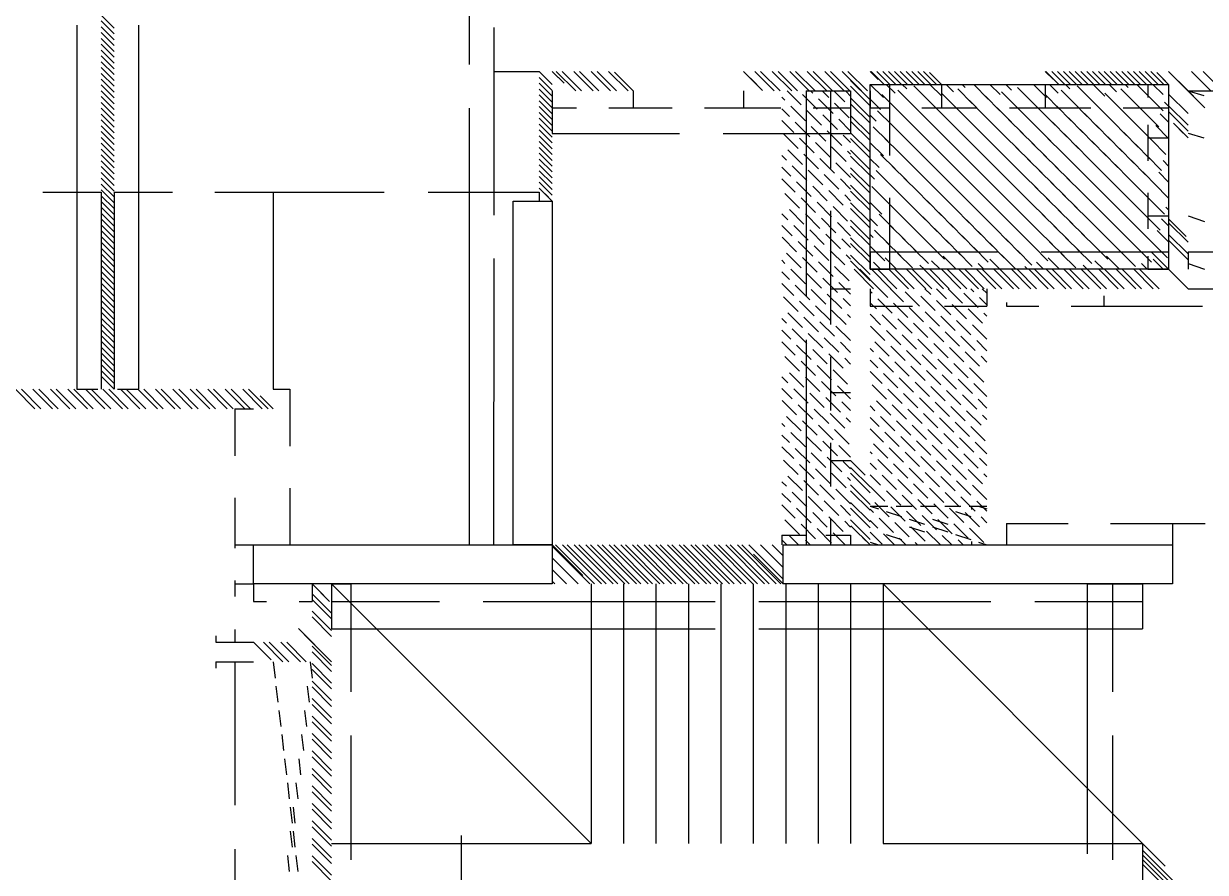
# Model space of a CAD drawing. Header units: metres. Extents: x -20.8 to 16.7, y -14.9 to 14.7.
# Drawn here: x 2.97 to 12.08, y 1.65 to 8.19 of the extents above; entities that cross this region are included whole.
import ezdxf

# ---------------------------------------------------------------- set-up
doc = ezdxf.new("R2010")
doc.units = ezdxf.units.M
doc.layers.add('CAD_PLAN_WALLS', color=8, linetype='Continuous')

msp = doc.modelspace()

# ---------------------------------------------------------------- linework, layer by layer
at = {"layer": 'CAD_PLAN_WALLS'}
for p, q in [((6.4028, 11.2422), (6.4027, 7.8738)), ((3.5667, 8.2105), (3.6668, 8.1105)), ((3.5668, 8.2554), (3.6668, 8.1554)), ((3.3793, 8.1787), (3.3793, 5.3708)), ((3.5667, 8.1656), (3.6668, 8.0656)), ((3.5667, 8.1207), (3.6668, 8.0206)), ((3.8542, 8.1787), (3.8541, 5.3708)), ((6.5918, 8.1589), (6.5918, 7.8213)), ((3.5667, 8.0758), (3.6668, 7.9757)), ((3.5667, 8.0309), (3.6668, 7.9308)), ((3.5667, 7.9859), (3.6668, 7.8859)), ((3.5667, 7.941), (3.6668, 7.841)), ((3.5667, 7.8961), (3.6668, 7.7961)), ((3.5667, 7.8512), (3.6668, 7.7512)), ((3.5667, 7.8063), (3.6668, 7.7063)), ((3.5667, 7.7614), (3.6668, 7.6614)), ((6.5917, 7.8214), (6.9425, 7.8214)), ((6.5917, 7.8214), (6.9425, 7.8214)), ((6.5918, 7.8214), (6.5918, 6.7139)), ((6.9425, 7.8214), (6.9996, 7.7643)), ((6.9425, 7.8194), (7.0425, 7.7194)), ((6.9425, 7.7745), (7.0425, 7.6744)), ((7.0425, 7.8213), (7.134, 7.7298)), ((7.0425, 7.8213), (7.0891, 7.7747)), ((7.0738, 7.8213), (7.2238, 7.6713)), ((7.1187, 7.8213), (7.2688, 7.6713)), ((7.2085, 7.8213), (7.3586, 7.6713)), ((7.2535, 7.8213), (7.4035, 7.6713)), ((7.3433, 7.8213), (7.4933, 7.6713)), ((7.3882, 7.8213), (7.5382, 7.6713)), ((7.478, 7.8213), (7.628, 7.6713)), ((7.5229, 7.816), (7.6676, 7.6713)), ((8.5178, 7.8213), (8.6642, 7.6749)), ((8.5178, 7.8213), (8.6193, 7.7198)), ((8.604, 7.8213), (8.7541, 7.6713)), ((8.6489, 7.8213), (8.799, 7.6713)), ((8.7388, 7.8213), (8.8888, 7.6713)), ((8.7837, 7.8213), (8.9337, 7.6713)), ((8.8735, 7.8213), (9.0235, 7.6713)), ((8.9184, 7.8213), (9.0684, 7.6713)), ((9.0082, 7.8213), (9.1583, 7.6713)), ((9.0531, 7.8213), (9.2032, 7.6713)), ((9.143, 7.8213), (9.293, 7.6713)), ((9.1879, 7.8213), (9.3379, 7.6713)), ((9.2777, 7.8213), (9.4277, 7.6713)), ((9.3226, 7.8213), (9.4726, 7.6713)), ((9.343, 7.7519), (9.493, 7.6018)), ((9.493, 7.8213), (9.5115, 7.8029)), ((9.493, 7.8213), (9.5564, 7.758)), ((9.5013, 7.8213), (9.6013, 7.7213)), ((9.5462, 7.8213), (9.6462, 7.7213)), ((9.5911, 7.8213), (9.6911, 7.7213)), ((9.636, 7.8213), (9.736, 7.7213)), ((9.6809, 7.8213), (9.7809, 7.7213)), ((9.7258, 7.8213), (9.8258, 7.7213)), ((9.7707, 7.8213), (9.8708, 7.7213)), ((9.8156, 7.8213), (9.9157, 7.7213)), ((9.8606, 7.8213), (9.9606, 7.7213)), ((9.9055, 7.8213), (10.0055, 7.7213)), ((9.9504, 7.814), (10.0432, 7.7213)), ((9.9953, 7.7691), (10.0432, 7.7213)), ((10.8433, 7.8213), (10.8586, 7.806)), ((10.8433, 7.8213), (10.9036, 7.761)), ((10.8484, 7.8213), (10.9485, 7.7212)), ((10.8934, 7.8213), (10.9934, 7.7212)), ((10.9383, 7.8213), (11.0383, 7.7212)), ((10.9832, 7.8213), (11.0832, 7.7212)), ((11.0281, 7.8213), (11.1281, 7.7212)), ((11.073, 7.8213), (11.173, 7.7212)), ((11.1179, 7.8213), (11.2179, 7.7212)), ((11.1628, 7.8213), (11.2628, 7.7212)), ((11.2077, 7.8212), (11.3078, 7.7212)), ((11.2526, 7.8212), (11.3527, 7.7212)), ((11.2976, 7.8212), (11.3976, 7.7212)), ((11.3425, 7.8212), (11.4425, 7.7212)), ((11.3874, 7.8212), (11.4874, 7.7212)), ((11.4323, 7.8212), (11.5323, 7.7212)), ((11.4772, 7.8212), (11.5772, 7.7212)), ((11.5221, 7.8212), (11.6221, 7.7212)), ((11.567, 7.8212), (11.667, 7.7212)), ((11.6119, 7.8212), (11.712, 7.7212)), ((11.6568, 7.8212), (11.7569, 7.7212)), ((11.7018, 7.813), (11.7936, 7.7212)), ((11.7467, 7.7681), (11.7936, 7.7212)), ((11.7936, 7.8212), (11.9844, 7.6304)), ((11.7936, 7.8212), (11.8497, 7.7651)), ((11.7936, 7.8212), (12.0742, 7.5405)), ((11.7936, 7.8212), (11.9395, 7.6753)), ((11.9691, 7.8212), (12.1192, 7.6712)), ((12.059, 7.8212), (12.209, 7.6712)), ((3.5667, 7.7165), (3.6668, 7.6164)), ((3.5667, 7.6716), (3.6668, 7.5715)), ((6.9425, 7.7296), (7.0425, 7.6295)), ((6.9425, 7.6846), (7.0425, 7.5846)), ((7.0425, 7.6713), (7.0425, 7.5407)), ((7.0425, 7.6713), (7.0425, 7.3426)), ((7.6127, 7.7262), (7.6676, 7.6713)), ((7.6676, 7.6713), (7.6676, 7.5407)), ((7.6676, 7.6713), (7.6676, 7.5407)), ((8.5178, 7.6713), (8.5178, 7.5406)), ((8.5178, 7.6713), (8.5178, 7.5406)), ((8.8539, 7.6713), (8.9606, 7.5646)), ((8.9992, 7.6713), (9.343, 7.6713)), ((8.9993, 7.6713), (8.9992, 6.0887)), ((9.0336, 7.6713), (9.0504, 7.6544)), ((9.1234, 7.6713), (9.1739, 7.6207)), ((9.1873, 7.6713), (9.343, 7.6713)), ((9.1874, 7.6713), (9.1873, 7.0718)), ((9.2132, 7.6713), (9.2975, 7.587)), ((9.3087, 7.6656), (9.3431, 7.6312)), ((9.343, 7.707), (9.493, 7.5569)), ((9.343, 7.6713), (9.343, 7.5406)), ((9.343, 7.6713), (9.343, 7.3426)), ((9.493, 7.7213), (9.6418, 7.7213)), ((9.493, 7.7213), (11.7936, 7.7212)), ((9.493, 6.296), (9.493, 7.7213)), ((9.493, 7.6713), (9.493, 7.5406)), ((9.4944, 7.7213), (9.5961, 7.6195)), ((9.6179, 7.7213), (9.6859, 7.6532)), ((9.6417, 7.7213), (9.6417, 7.1718)), ((9.7077, 7.6757), (9.82, 7.5634)), ((9.7414, 7.7213), (9.7757, 7.6869)), ((9.8312, 7.7094), (9.9435, 7.5971)), ((9.9547, 7.7213), (10.0452, 7.6308)), ((10.0432, 7.7213), (10.0432, 7.5406)), ((10.0432, 7.7213), (10.0432, 7.5406)), ((10.0445, 7.6532), (10.1568, 7.5409)), ((10.0782, 7.7213), (10.135, 7.6644)), ((10.168, 7.6869), (10.2803, 7.5746)), ((10.2017, 7.7213), (10.2248, 7.6981)), ((10.2915, 7.7206), (10.4038, 7.6083)), ((10.415, 7.7212), (10.4943, 7.642)), ((10.5049, 7.6644), (10.6171, 7.5522)), ((10.5386, 7.7212), (10.5841, 7.6757)), ((10.6284, 7.6981), (10.7406, 7.5858)), ((10.7519, 7.7212), (10.8536, 7.6195)), ((10.8433, 7.7212), (10.8433, 7.5406)), ((10.8433, 7.7212), (10.8433, 7.5406)), ((10.8754, 7.7212), (10.9434, 7.6532)), ((10.9652, 7.6756), (11.0775, 7.5634)), ((10.9989, 7.7212), (11.0332, 7.6869)), ((11.0887, 7.7093), (11.201, 7.597)), ((11.2122, 7.7212), (11.3027, 7.6307)), ((11.302, 7.6532), (11.4143, 7.5409)), ((11.3357, 7.7212), (11.3925, 7.6644)), ((11.4255, 7.6869), (11.5378, 7.5746)), ((11.4592, 7.7212), (11.4824, 7.6981)), ((11.5491, 7.7205), (11.6613, 7.6083)), ((11.6328, 7.7212), (11.7936, 7.7212)), ((11.6329, 7.7213), (11.6329, 7.6194)), ((11.6726, 7.7212), (11.7518, 7.6419)), ((11.7936, 7.7212), (11.7935, 6.2959)), ((11.7935, 7.6712), (11.7935, 7.5406)), ((11.9436, 7.6712), (12.065, 7.6345)), ((11.9436, 7.6712), (12.1663, 7.6712)), ((3.5667, 7.6267), (3.6668, 7.5266)), ((3.5667, 7.5817), (3.6668, 7.4817)), ((6.9425, 7.6397), (7.0425, 7.5397)), ((6.9425, 7.5948), (7.0425, 7.4948)), ((8.813, 7.6224), (8.8371, 7.5983)), ((8.9718, 7.6432), (9.0841, 7.5309)), ((9.0954, 7.6095), (9.2076, 7.4972)), ((9.2189, 7.5758), (9.3311, 7.4635)), ((9.343, 7.6171), (9.493, 7.4671)), ((9.343, 7.5722), (9.493, 7.4222)), ((9.493, 7.6083), (9.573, 7.5284)), ((9.5842, 7.642), (9.6965, 7.5297)), ((9.7975, 7.5859), (9.9098, 7.4736)), ((9.921, 7.6195), (10.0333, 7.5073)), ((10.1343, 7.5634), (10.2466, 7.4511)), ((10.2579, 7.5971), (10.3701, 7.4848)), ((10.3814, 7.6308), (10.4936, 7.5185)), ((10.5947, 7.5746), (10.707, 7.4623)), ((10.7182, 7.6083), (10.8305, 7.496)), ((10.8417, 7.642), (10.954, 7.5297)), ((11.055, 7.5858), (11.1673, 7.4735)), ((11.1785, 7.6195), (11.2908, 7.5072)), ((11.3919, 7.5634), (11.5041, 7.4511)), ((11.5154, 7.597), (11.6276, 7.4848)), ((11.6389, 7.6307), (11.7512, 7.5184)), ((11.7624, 7.5833), (11.7935, 7.5521)), ((11.7935, 7.6457), (11.9436, 7.4956)), ((3.5667, 7.5368), (3.6668, 7.4368)), ((3.5667, 7.4919), (3.6668, 7.3919)), ((6.4027, 7.5389), (6.4027, 4.1705)), ((6.9425, 7.5499), (7.0425, 7.4499)), ((6.9425, 7.505), (7.0425, 7.405)), ((7.0424, 7.5407), (7.23, 7.5407)), ((7.4802, 7.5407), (7.6677, 7.5407)), ((7.6676, 7.5407), (7.9685, 7.5407)), ((8.217, 7.5407), (8.5179, 7.5407)), ((8.5178, 7.5407), (8.8056, 7.5407)), ((8.813, 7.5326), (8.8708, 7.4748)), ((8.882, 7.5534), (8.9943, 7.4411)), ((9.0055, 7.5197), (9.1178, 7.4074)), ((9.0553, 7.5407), (9.3431, 7.5407)), ((9.129, 7.486), (9.2413, 7.3737)), ((9.343, 7.4824), (9.493, 7.3324)), ((9.493, 7.5407), (9.6439, 7.5407)), ((9.493, 7.4848), (9.5393, 7.4386)), ((9.5505, 7.5185), (9.6628, 7.4062)), ((9.674, 7.5522), (9.7863, 7.4399)), ((9.8873, 7.496), (9.9996, 7.3838)), ((9.8923, 7.5407), (10.0432, 7.5407)), ((10.0108, 7.5297), (10.1231, 7.4174)), ((10.0431, 7.5407), (10.319, 7.5406)), ((10.2242, 7.4736), (10.3364, 7.3613)), ((10.3477, 7.5072), (10.4599, 7.395)), ((10.4712, 7.5409), (10.5835, 7.4286)), ((10.5675, 7.5406), (10.8434, 7.5406)), ((10.6845, 7.4848), (10.7968, 7.3725)), ((10.808, 7.5185), (10.9203, 7.4062)), ((10.8433, 7.5406), (11.1943, 7.5406)), ((10.9315, 7.5521), (11.0438, 7.4399)), ((11.1448, 7.496), (11.2571, 7.3837)), ((11.2684, 7.5297), (11.3806, 7.4174)), ((11.4426, 7.5406), (11.7936, 7.5406)), ((11.4817, 7.4735), (11.594, 7.3613)), ((11.6052, 7.5072), (11.7175, 7.3949)), ((11.7287, 7.4935), (11.7935, 7.4286)), ((11.7935, 7.5558), (11.9436, 7.4058)), ((11.7935, 7.5109), (11.9436, 7.3609)), ((3.5667, 7.447), (3.6668, 7.347)), ((3.5667, 7.4021), (3.6668, 7.3021)), ((6.9425, 7.4601), (7.0425, 7.3601)), ((6.9425, 7.4152), (7.0425, 7.3152)), ((8.813, 7.4428), (8.9045, 7.3513)), ((8.9157, 7.4299), (9.028, 7.3176)), ((9.0392, 7.3962), (9.1515, 7.2839)), ((9.2525, 7.4523), (9.3431, 7.3617)), ((9.343, 7.4375), (9.493, 7.2875)), ((9.5168, 7.395), (9.6291, 7.2827)), ((9.6403, 7.4287), (9.7526, 7.3164)), ((9.7638, 7.4624), (9.8761, 7.3501)), ((9.9772, 7.4062), (10.0894, 7.2939)), ((10.1007, 7.4399), (10.2129, 7.3276)), ((10.314, 7.3837), (10.4263, 7.2715)), ((10.4375, 7.4174), (10.5498, 7.3051)), ((10.561, 7.4511), (10.6733, 7.3388)), ((10.7743, 7.395), (10.8866, 7.2827)), ((10.8978, 7.4286), (11.0101, 7.3164)), ((11.0213, 7.4623), (11.1336, 7.35)), ((11.2347, 7.4062), (11.3469, 7.2939)), ((11.3582, 7.4399), (11.4704, 7.3276)), ((11.5715, 7.3837), (11.6838, 7.2714)), ((11.6329, 7.4104), (11.6329, 7.3086)), ((11.695, 7.4037), (11.7935, 7.3051)), ((11.8311, 7.4211), (11.9436, 7.3086)), ((3.5667, 7.3572), (3.6667, 7.2572)), ((3.5667, 7.3123), (3.6667, 7.2122)), ((6.9425, 7.3703), (7.0425, 7.2702)), ((6.9425, 7.3254), (7.0425, 7.2253)), ((7.0424, 7.3427), (8.0239, 7.3427)), ((8.3616, 7.3427), (9.3431, 7.3426)), ((8.8259, 7.34), (8.9382, 7.2278)), ((8.9494, 7.3064), (9.0617, 7.1941)), ((9.1627, 7.3625), (9.275, 7.2502)), ((9.2862, 7.3288), (9.3431, 7.2719)), ((9.343, 7.3477), (9.493, 7.1976)), ((9.343, 7.3028), (9.493, 7.1527)), ((9.6066, 7.3052), (9.7189, 7.1929)), ((9.7301, 7.3388), (9.8424, 7.2266)), ((9.8536, 7.3725), (9.9659, 7.2602)), ((10.067, 7.3164), (10.1792, 7.2041)), ((10.1905, 7.3501), (10.3028, 7.2378)), ((10.4038, 7.2939), (10.5161, 7.1816)), ((10.5273, 7.3276), (10.6396, 7.2153)), ((10.6508, 7.3613), (10.7631, 7.249)), ((10.8641, 7.3051), (10.9764, 7.1929)), ((10.9877, 7.3388), (11.0999, 7.2265)), ((11.1112, 7.3725), (11.2234, 7.2602)), ((11.3245, 7.3164), (11.4368, 7.2041)), ((11.448, 7.35), (11.5603, 7.2378)), ((11.6328, 7.3086), (11.7935, 7.3086)), ((11.6328, 7.3086), (11.7935, 7.3086)), ((11.6329, 7.3087), (11.6329, 7.133)), ((11.6613, 7.2939), (11.7736, 7.1816)), ((11.876, 7.3762), (11.9436, 7.3086)), ((11.9436, 7.3453), (12.065, 7.3086)), ((3.5667, 7.2674), (3.6667, 7.1673)), ((3.5667, 7.2225), (3.6667, 7.1224)), ((6.9425, 7.2804), (7.0425, 7.1804)), ((6.9425, 7.2355), (7.0425, 7.1355)), ((8.8596, 7.2165), (8.9718, 7.1043)), ((9.0729, 7.2727), (9.1852, 7.1604)), ((9.1964, 7.239), (9.3087, 7.1267)), ((9.3199, 7.2053), (9.3431, 7.1821)), ((9.343, 7.2129), (9.493, 7.0629)), ((9.493, 7.2715), (9.5954, 7.1691)), ((9.6965, 7.2153), (9.8087, 7.1031)), ((9.82, 7.249), (9.9322, 7.1367)), ((9.9435, 7.2827), (10.0557, 7.1704)), ((10.1568, 7.2266), (10.2691, 7.1143)), ((10.2803, 7.2602), (10.3926, 7.148)), ((10.4936, 7.2041), (10.6059, 7.0918)), ((10.6171, 7.2378), (10.7294, 7.1255)), ((10.7406, 7.2715), (10.8529, 7.1592)), ((10.954, 7.2153), (11.0662, 7.103)), ((11.0775, 7.249), (11.1898, 7.1367)), ((11.201, 7.2827), (11.3133, 7.1704)), ((11.4143, 7.2265), (11.5266, 7.1142)), ((11.5378, 7.2602), (11.6501, 7.1479)), ((3.5667, 7.1775), (3.6667, 7.0775)), ((3.5667, 7.1326), (3.6667, 7.0326)), ((6.9425, 7.1906), (7.0425, 7.0906)), ((6.9425, 7.1457), (7.0425, 7.0457)), ((8.813, 7.1733), (8.8483, 7.1379)), ((8.9831, 7.1829), (9.0953, 7.0706)), ((9.1066, 7.1492), (9.2188, 7.0369)), ((9.2301, 7.1155), (9.3424, 7.0032)), ((9.343, 7.168), (9.493, 7.018)), ((9.493, 7.148), (9.5617, 7.0793)), ((9.5729, 7.1817), (9.6852, 7.0694)), ((9.7863, 7.1255), (9.8986, 7.0132)), ((9.9098, 7.1592), (10.0221, 7.0469)), ((10.0333, 7.1929), (10.1456, 7.0806)), ((10.2466, 7.1367), (10.3589, 7.0245)), ((10.3701, 7.1704), (10.4824, 7.0581)), ((10.5834, 7.1143), (10.6957, 7.002)), ((10.707, 7.1479), (10.8192, 7.0357)), ((10.8305, 7.1816), (10.9427, 7.0693)), ((11.0438, 7.1255), (11.1561, 7.0132)), ((11.1673, 7.1592), (11.2796, 7.0469)), ((11.2908, 7.1928), (11.4031, 7.0806)), ((11.5041, 7.1367), (11.6164, 7.0244)), ((11.6276, 7.1704), (11.7399, 7.0581)), ((11.7511, 7.1342), (11.7935, 7.0918)), ((3.5667, 7.0877), (3.6667, 6.9877)), ((3.5667, 7.0428), (3.6667, 6.9428)), ((6.9425, 7.1008), (7.0425, 7.0008)), ((6.9425, 7.0559), (7.0425, 6.9559)), ((8.813, 7.0835), (8.882, 7.0144)), ((8.8932, 7.093), (9.0055, 6.9808)), ((9.0167, 7.0593), (9.129, 6.9471)), ((9.1403, 7.0257), (9.2525, 6.9134)), ((9.343, 7.0782), (9.493, 6.9282)), ((9.343, 7.0333), (9.493, 6.8833)), ((9.493, 7.0245), (9.528, 6.9895)), ((9.5393, 7.0582), (9.6515, 6.9459)), ((9.6628, 7.0918), (9.775, 6.9796)), ((9.8761, 7.0357), (9.9884, 6.9234)), ((9.9996, 7.0694), (10.1119, 6.9571)), ((10.1231, 7.1031), (10.2354, 6.9908)), ((10.2129, 7.0132), (10.3252, 6.9009)), ((10.3364, 7.0469), (10.4487, 6.9346)), ((10.4599, 7.0806), (10.5722, 6.9683)), ((10.6733, 7.0244), (10.7855, 6.9122)), ((10.7968, 7.0581), (10.909, 6.9458)), ((10.9203, 7.0918), (11.0326, 6.9795)), ((11.1336, 7.0357), (11.2459, 6.9234)), ((11.2571, 7.0693), (11.3694, 6.9571)), ((11.3806, 7.103), (11.4929, 6.9907)), ((11.4704, 7.0132), (11.5827, 6.9009)), ((11.5939, 7.0469), (11.7062, 6.9346)), ((11.7175, 7.0444), (11.7935, 6.9683)), ((3.5667, 6.9979), (3.6667, 6.8979)), ((3.5667, 6.953), (3.6667, 6.853)), ((6.9425, 7.011), (7.0425, 6.911)), ((6.9425, 6.9661), (7.0425, 6.866)), ((8.813, 6.9937), (8.9157, 6.8909)), ((8.9269, 6.9695), (9.0392, 6.8572)), ((9.0504, 6.9358), (9.1627, 6.8236)), ((9.2638, 6.992), (9.3431, 6.9126)), ((9.343, 6.9435), (9.493, 6.7934)), ((9.5056, 6.9346), (9.6179, 6.8224)), ((9.6291, 6.9683), (9.7414, 6.856)), ((9.7526, 7.002), (9.8649, 6.8897)), ((9.9659, 6.9459), (10.0782, 6.8336)), ((10.0894, 6.9795), (10.2017, 6.8673)), ((10.3027, 6.9234), (10.415, 6.8111)), ((10.4263, 6.9571), (10.5385, 6.8448)), ((10.5498, 6.9908), (10.662, 6.8785)), ((10.7631, 6.9346), (10.8754, 6.8223)), ((10.8866, 6.9683), (10.9989, 6.856)), ((11.0101, 7.002), (11.1224, 6.8897)), ((11.2234, 6.9458), (11.3357, 6.8336)), ((11.3469, 6.9795), (11.4592, 6.8672)), ((11.5603, 6.9234), (11.6725, 6.8111)), ((11.6838, 6.9545), (11.7935, 6.8448)), ((3.1173, 6.8892), (3.5668, 6.8892)), ((3.5667, 6.9081), (3.6667, 6.808)), ((3.5667, 6.8893), (3.5667, 5.3709)), ((3.5667, 6.8632), (3.6667, 6.7631)), ((3.6667, 6.8893), (3.6667, 5.3709)), ((3.6667, 6.8892), (4.1162, 6.8892)), ((4.4426, 6.8892), (4.8921, 6.8892)), ((4.892, 6.8892), (4.892, 5.3709)), ((4.892, 6.8892), (4.892, 5.3709)), ((4.892, 6.8892), (5.7484, 6.8892)), ((6.0861, 6.8891), (6.9425, 6.8891)), ((6.9425, 6.9212), (7.0425, 6.8211)), ((6.9425, 6.8892), (6.9425, 6.8211)), ((6.9874, 6.8762), (7.0425, 6.8211)), ((8.8371, 6.8797), (8.9494, 6.7674)), ((8.9606, 6.846), (9.0729, 6.7337)), ((9.1739, 6.9022), (9.2862, 6.7899)), ((9.2974, 6.8685), (9.3431, 6.8228)), ((9.343, 6.8986), (9.493, 6.7485)), ((9.5954, 6.8448), (9.7077, 6.7325)), ((9.6417, 6.8454), (9.6417, 6.2959)), ((9.7189, 6.8785), (9.8312, 6.7662)), ((9.8424, 6.9122), (9.9547, 6.7999)), ((10.0557, 6.856), (10.168, 6.7438)), ((10.1792, 6.8897), (10.2915, 6.7774)), ((10.3926, 6.8336), (10.5048, 6.7213)), ((10.5161, 6.8673), (10.6284, 6.755)), ((10.6396, 6.9009), (10.7519, 6.7887)), ((10.8529, 6.8448), (10.9652, 6.7325)), ((10.9764, 6.8785), (11.0887, 6.7662)), ((11.0999, 6.9122), (11.2122, 6.7999)), ((11.3132, 6.856), (11.4255, 6.7437)), ((11.4368, 6.8897), (11.549, 6.7774)), ((11.6329, 6.8841), (11.6329, 6.7084)), ((11.6501, 6.8335), (11.7624, 6.7213)), ((3.5667, 6.8182), (3.6667, 6.7182)), ((3.5667, 6.7733), (3.6667, 6.6733)), ((6.7423, 4.1705), (6.7424, 6.8211)), ((6.7424, 6.8211), (7.0425, 6.8211)), ((7.0425, 6.8211), (7.0424, 4.1705)), ((8.8708, 6.7562), (8.9831, 6.6439)), ((9.0841, 6.8123), (9.1964, 6.7001)), ((9.1873, 6.7454), (9.1873, 6.1459)), ((9.2076, 6.7786), (9.3199, 6.6664)), ((9.343, 6.8087), (9.493, 6.6587)), ((9.343, 6.7638), (9.493, 6.6138)), ((9.493, 6.8111), (9.5842, 6.72)), ((9.6852, 6.755), (9.7975, 6.6427)), ((9.8087, 6.7887), (9.921, 6.6764)), ((9.9322, 6.8224), (10.0445, 6.7101)), ((10.1456, 6.7662), (10.2578, 6.6539)), ((10.2691, 6.7999), (10.3813, 6.6876)), ((10.4824, 6.7438), (10.5947, 6.6315)), ((10.6059, 6.7774), (10.7182, 6.6652)), ((10.7294, 6.8111), (10.8417, 6.6988)), ((10.9427, 6.755), (11.055, 6.6427)), ((11.0662, 6.7887), (11.1785, 6.6764)), ((11.1897, 6.8223), (11.302, 6.7101)), ((11.4031, 6.7662), (11.5153, 6.6539)), ((11.5266, 6.7999), (11.6389, 6.6876)), ((11.7736, 6.7749), (11.7935, 6.755)), ((3.5667, 6.7284), (3.6667, 6.6284)), ((3.5667, 6.6835), (3.6667, 6.5835)), ((8.813, 6.7242), (8.8595, 6.6776)), ((8.9943, 6.7225), (9.1066, 6.6102)), ((9.1178, 6.6888), (9.2301, 6.5765)), ((9.2413, 6.6551), (9.3431, 6.5534)), ((9.343, 6.674), (9.493, 6.524)), ((9.493, 6.6876), (9.5505, 6.6302)), ((9.5617, 6.7213), (9.674, 6.609)), ((9.775, 6.6652), (9.8873, 6.5529)), ((9.8985, 6.6989), (10.0108, 6.5866)), ((10.022, 6.7325), (10.1343, 6.6203)), ((10.2354, 6.6764), (10.3477, 6.5641)), ((10.3589, 6.7101), (10.4712, 6.5978)), ((10.5722, 6.6539), (10.6845, 6.5416)), ((10.6957, 6.6876), (10.808, 6.5753)), ((10.8192, 6.7213), (10.9315, 6.609)), ((11.0325, 6.6651), (11.1448, 6.5529)), ((11.1561, 6.6988), (11.2683, 6.5865)), ((11.2796, 6.7325), (11.3918, 6.6202)), ((11.4929, 6.6764), (11.6052, 6.5641)), ((11.6164, 6.71), (11.7287, 6.5978)), ((11.6328, 6.7085), (11.7935, 6.7085)), ((11.6328, 6.7085), (11.7935, 6.7085)), ((11.6329, 6.7085), (11.6329, 6.6067)), ((11.7399, 6.6851), (11.7935, 6.6314)), ((11.7935, 6.6835), (11.8379, 6.6391)), ((11.7935, 6.6835), (11.9278, 6.5493)), ((11.7935, 6.6544), (11.9436, 6.5043)), ((11.9436, 6.7085), (12.0707, 6.6648)), ((3.5667, 6.6386), (3.6667, 6.5386)), ((3.5667, 6.5937), (3.6667, 6.4937)), ((8.8129, 6.6344), (8.8932, 6.5541)), ((8.9045, 6.6327), (9.0167, 6.5204)), ((9.028, 6.599), (9.1402, 6.4867)), ((9.1515, 6.5653), (9.2637, 6.453)), ((9.343, 6.6291), (9.493, 6.4791)), ((9.493, 6.5641), (9.5168, 6.5404)), ((9.528, 6.5978), (9.6403, 6.4855)), ((9.6515, 6.6315), (9.7638, 6.5192)), ((9.8649, 6.5754), (9.9771, 6.4631)), ((9.9884, 6.609), (10.1006, 6.4968)), ((10.1119, 6.6427), (10.2241, 6.5304)), ((10.3252, 6.5866), (10.4375, 6.4743)), ((10.4487, 6.6202), (10.561, 6.508)), ((10.662, 6.5641), (10.7743, 6.4518)), ((10.7855, 6.5978), (10.8978, 6.4855)), ((10.909, 6.6315), (11.0213, 6.5192)), ((11.1224, 6.5753), (11.2346, 6.463)), ((11.2459, 6.609), (11.3582, 6.4967)), ((11.3694, 6.6427), (11.4817, 6.5304)), ((11.5827, 6.5865), (11.695, 6.4743)), ((11.7062, 6.5953), (11.7935, 6.5079)), ((11.7935, 6.5646), (11.9436, 6.4145)), ((3.5667, 6.5488), (3.6667, 6.4488)), ((3.5667, 6.5039), (3.6667, 6.4038)), ((8.8146, 6.5429), (8.9269, 6.4306)), ((8.9381, 6.5092), (9.0504, 6.3969)), ((9.0616, 6.4755), (9.1739, 6.3632)), ((9.275, 6.5316), (9.3431, 6.4635)), ((9.343, 6.5393), (9.493, 6.3892)), ((9.343, 6.4944), (9.493, 6.3443)), ((9.4943, 6.4743), (9.6066, 6.362)), ((9.6178, 6.508), (9.7301, 6.3957)), ((9.7414, 6.5417), (9.8536, 6.4294)), ((9.9547, 6.4855), (10.067, 6.3732)), ((10.0782, 6.5192), (10.1905, 6.4069)), ((10.2017, 6.5529), (10.314, 6.4406)), ((10.415, 6.4967), (10.5273, 6.3845)), ((10.5385, 6.5304), (10.6508, 6.4181)), ((10.7518, 6.4743), (10.8641, 6.362)), ((10.8754, 6.508), (10.9876, 6.3957)), ((10.9989, 6.5416), (11.1111, 6.4294)), ((11.2122, 6.4855), (11.3245, 6.3732)), ((11.3357, 6.5192), (11.448, 6.4069)), ((11.4592, 6.5529), (11.5715, 6.4406)), ((11.6725, 6.4967), (11.7848, 6.3844)), ((11.7935, 6.5196), (11.9436, 6.3696)), ((3.5667, 6.459), (3.6667, 6.3589)), ((3.5667, 6.414), (3.6667, 6.314)), ((6.5918, 6.3782), (6.5917, 4.1705)), ((8.8483, 6.4194), (8.9606, 6.3071)), ((8.9718, 6.3857), (9.0841, 6.2734)), ((9.1851, 6.4418), (9.2974, 6.3295)), ((9.3087, 6.4081), (9.3431, 6.3737)), ((9.343, 6.4045), (9.493, 6.2545)), ((9.493, 6.4315), (9.493, 6.296)), ((9.493, 6.4314), (10.4744, 6.4314)), ((9.6079, 6.3845), (9.6964, 6.2959)), ((9.7077, 6.4182), (9.8199, 6.3059)), ((9.8312, 6.4518), (9.9434, 6.3396)), ((10.057, 6.3957), (10.1568, 6.2959)), ((10.168, 6.4294), (10.2803, 6.3171)), ((10.2915, 6.4631), (10.4038, 6.3508)), ((10.5061, 6.4069), (10.6171, 6.2959)), ((10.6283, 6.4406), (10.7406, 6.3283)), ((10.8121, 6.4314), (11.7936, 6.4314)), ((10.8654, 6.3845), (10.9539, 6.2959)), ((10.9652, 6.4181), (11.0775, 6.3059)), ((11.0887, 6.4518), (11.201, 6.3395)), ((11.3145, 6.3957), (11.4143, 6.2959)), ((11.4255, 6.4294), (11.5378, 6.3171)), ((11.549, 6.463), (11.6613, 6.3508)), ((11.6329, 6.3977), (11.6329, 6.2959)), ((11.6596, 6.4298), (11.9435, 6.1459)), ((11.7045, 6.3849), (11.9435, 6.1459)), ((11.7935, 6.4314), (11.7935, 6.2959)), ((11.9435, 6.4314), (12.3811, 6.4314)), ((11.9436, 6.4314), (11.9436, 6.2959)), ((3.5667, 6.3691), (3.6667, 6.2691)), ((3.5667, 6.3242), (3.6667, 6.2242)), ((8.8129, 6.3649), (8.8371, 6.3408)), ((8.882, 6.2959), (8.9943, 6.1836)), ((9.0953, 6.352), (9.2076, 6.2397)), ((9.2188, 6.3183), (9.3311, 6.206)), ((9.343, 6.3596), (9.493, 6.2096)), ((9.3691, 6.296), (9.5192, 6.1459)), ((9.414, 6.296), (9.5641, 6.1459)), ((9.493, 6.296), (9.6417, 6.296)), ((11.7935, 6.2959), (9.493, 6.296)), ((9.5039, 6.296), (9.6539, 6.1459)), ((9.5181, 6.3508), (9.5729, 6.296)), ((9.5488, 6.296), (9.6988, 6.1459)), ((9.6386, 6.296), (9.7886, 6.1459)), ((9.6835, 6.2959), (9.8335, 6.1459)), ((9.7733, 6.2959), (9.9234, 6.1459)), ((9.8182, 6.2959), (9.9683, 6.1459)), ((9.8774, 6.3283), (9.9098, 6.2959)), ((9.9081, 6.2959), (10.0581, 6.1459)), ((9.953, 6.2959), (10.103, 6.1459)), ((9.9672, 6.362), (10.0333, 6.2959)), ((10.0428, 6.2959), (10.1928, 6.1459)), ((10.0877, 6.2959), (10.2377, 6.1459)), ((10.1775, 6.2959), (10.3276, 6.1459)), ((10.2224, 6.2959), (10.3725, 6.1459)), ((10.3123, 6.2959), (10.4623, 6.1459)), ((10.3265, 6.3396), (10.3701, 6.2959)), ((10.3572, 6.2959), (10.5072, 6.1459)), ((10.4163, 6.3732), (10.4936, 6.2959)), ((10.447, 6.2959), (10.597, 6.1459)), ((10.4919, 6.2959), (10.6419, 6.1459)), ((10.5817, 6.2959), (10.7318, 6.1459)), ((10.6266, 6.2959), (10.7767, 6.1459)), ((10.6858, 6.3171), (10.7069, 6.2959)), ((10.7165, 6.2959), (10.8665, 6.1459)), ((10.7614, 6.2959), (10.9114, 6.1459)), ((10.7756, 6.3508), (10.8304, 6.2959)), ((10.8512, 6.2959), (11.0012, 6.1459)), ((10.8961, 6.2959), (11.0461, 6.1459)), ((10.9859, 6.2959), (11.136, 6.1459)), ((11.0308, 6.2959), (11.1809, 6.1459)), ((11.1207, 6.2959), (11.2707, 6.1459)), ((11.1349, 6.3283), (11.1673, 6.2959)), ((11.1656, 6.2959), (11.3156, 6.1459)), ((11.2247, 6.362), (11.2908, 6.2959)), ((11.2554, 6.2959), (11.4054, 6.1459)), ((11.3003, 6.2959), (11.4503, 6.1459)), ((11.3901, 6.2959), (11.5402, 6.1459)), ((11.435, 6.2959), (11.5851, 6.1459)), ((11.5249, 6.2959), (11.6749, 6.1459)), ((11.5698, 6.2959), (11.7198, 6.1459)), ((11.584, 6.3395), (11.6276, 6.2959)), ((11.6328, 6.2959), (11.7935, 6.2959)), ((11.6738, 6.3732), (11.7511, 6.2959)), ((11.7636, 6.3258), (11.7935, 6.2959)), ((11.7943, 6.2951), (11.9435, 6.1459)), ((11.9436, 6.3396), (12.0707, 6.2959)), ((3.5667, 6.2793), (3.6667, 6.1793)), ((3.5667, 6.2344), (3.6667, 6.1344)), ((8.8129, 6.2751), (8.8708, 6.2173)), ((9.0055, 6.2622), (9.1178, 6.1499)), ((9.129, 6.2285), (9.2413, 6.1162)), ((9.2525, 6.1948), (9.343, 6.1043)), ((11.8392, 6.2502), (11.9435, 6.1459)), ((3.5667, 6.1895), (3.6667, 6.0895)), ((3.5667, 6.1446), (3.6667, 6.0446)), ((8.8129, 6.1853), (8.9044, 6.0938)), ((8.9157, 6.1724), (9.028, 6.0601)), ((9.0392, 6.1387), (9.1515, 6.0264)), ((9.1627, 6.105), (9.275, 5.9927)), ((9.1873, 6.146), (9.1873, 5.8701)), ((9.1873, 6.1459), (9.343, 6.1459)), ((9.1873, 6.1459), (9.343, 6.1459)), ((9.493, 6.1459), (9.493, 6.0113)), ((9.493, 6.1265), (9.508, 6.1116)), ((9.562, 6.1459), (9.6295, 6.0784)), ((9.6504, 6.1459), (9.7511, 6.0453)), ((9.7621, 6.1226), (9.8726, 6.0121)), ((9.9156, 6.1459), (9.961, 6.1005)), ((10.004, 6.1459), (10.0826, 6.0673)), ((10.0937, 6.1447), (10.2042, 6.0342)), ((10.2152, 6.1116), (10.3257, 6.001)), ((10.2693, 6.1459), (10.2926, 6.1226)), ((10.3577, 6.1459), (10.3932, 6.1104)), ((10.3932, 6.1459), (10.3932, 6.0113)), ((11.9435, 6.1458), (12.1663, 6.1458)), ((3.5667, 6.0997), (3.6667, 5.9996)), ((3.5667, 6.0548), (3.6667, 5.9547)), ((8.8258, 6.0825), (8.9381, 5.9703)), ((8.9494, 6.0488), (9.0616, 5.9366)), ((9.0729, 6.0152), (9.1851, 5.9029)), ((9.2862, 6.0713), (9.343, 6.0144)), ((9.493, 6.0381), (9.5411, 5.99)), ((9.493, 6.0113), (9.8189, 6.0113)), ((9.5522, 6.0674), (9.6627, 5.9568)), ((9.6737, 6.0342), (9.7842, 5.9237)), ((9.8837, 6.0895), (9.9942, 5.9789)), ((10.0052, 6.0563), (10.1158, 5.9458)), ((10.0673, 6.0113), (10.3933, 6.0113)), ((10.1268, 6.0231), (10.2373, 5.9126)), ((10.3368, 6.0784), (10.3932, 6.022)), ((10.5432, 6.0394), (10.5432, 6.0113)), ((10.5432, 6.0113), (10.7946, 6.0113)), ((11.042, 6.0113), (11.2934, 6.0113)), ((11.2934, 6.091), (11.2934, 6.0112)), ((11.2934, 6.0511), (11.2934, 6.0112)), ((11.2934, 6.0113), (12.056, 6.0113)), ((3.5667, 6.0098), (3.6667, 5.9098)), ((3.5667, 5.9649), (3.6667, 5.8649)), ((8.8595, 5.959), (8.9718, 5.8467)), ((8.983, 5.9253), (9.0953, 5.8131)), ((9.1964, 5.9815), (9.3086, 5.8692)), ((9.3199, 5.9478), (9.343, 5.9246)), ((9.493, 5.9497), (9.5743, 5.8684)), ((9.5853, 5.9458), (9.6958, 5.8353)), ((9.7953, 6.001), (9.9058, 5.8905)), ((9.9168, 5.9679), (10.0273, 5.8574)), ((10.0384, 5.9347), (10.1489, 5.8242)), ((10.2484, 5.99), (10.3589, 5.8795)), ((10.3699, 5.9568), (10.3932, 5.9336)), ((3.5667, 5.92), (3.6667, 5.82)), ((3.5667, 5.8751), (3.6667, 5.7751)), ((3.5667, 5.8302), (3.6667, 5.7302)), ((8.8129, 5.9158), (8.8483, 5.8804)), ((8.8932, 5.8355), (9.0055, 5.7232)), ((9.1065, 5.8917), (9.2188, 5.7794)), ((9.23, 5.858), (9.3423, 5.7457)), ((9.4969, 5.8574), (9.6074, 5.7469)), ((9.7069, 5.9126), (9.8174, 5.8021)), ((9.8284, 5.8795), (9.9389, 5.769)), ((9.95, 5.8463), (10.0605, 5.7358)), ((10.16, 5.9016), (10.2705, 5.7911)), ((10.2815, 5.8684), (10.392, 5.7579)), ((3.5667, 5.7853), (3.6667, 5.6853)), ((3.5667, 5.7404), (3.6667, 5.6404)), ((8.8129, 5.826), (8.882, 5.7569)), ((8.9992, 5.753), (8.9992, 4.1704)), ((9.0167, 5.8018), (9.129, 5.6896)), ((9.1402, 5.7681), (9.2525, 5.6559)), ((9.6185, 5.8242), (9.729, 5.7137)), ((9.74, 5.7911), (9.8505, 5.6806)), ((9.8616, 5.7579), (9.9721, 5.6474)), ((10.0715, 5.8132), (10.1821, 5.7027)), ((10.1931, 5.78), (10.3036, 5.6695)), ((10.3147, 5.7469), (10.3932, 5.6683)), ((3.5667, 5.6955), (3.6667, 5.5954)), ((3.5667, 5.6506), (3.6667, 5.5505)), ((8.8129, 5.7362), (8.9157, 5.6334)), ((8.9269, 5.712), (9.0392, 5.5997)), ((9.0504, 5.6783), (9.1627, 5.566)), ((9.2637, 5.7345), (9.343, 5.6552)), ((9.493, 5.6845), (9.519, 5.6585)), ((9.53, 5.7358), (9.6406, 5.6253)), ((9.6516, 5.7027), (9.7621, 5.5922)), ((9.7732, 5.6695), (9.8837, 5.559)), ((9.9831, 5.7248), (10.0936, 5.6143)), ((10.1047, 5.6916), (10.2152, 5.5811)), ((10.2263, 5.6585), (10.3368, 5.5479)), ((3.5667, 5.6056), (3.6667, 5.5056)), ((3.5667, 5.5607), (3.6667, 5.4607)), ((8.8371, 5.6222), (8.9493, 5.5099)), ((8.9606, 5.5885), (9.0728, 5.4762)), ((9.1739, 5.6446), (9.2862, 5.5324)), ((9.1873, 5.6216), (9.1873, 5.3457)), ((9.2974, 5.611), (9.343, 5.5654)), ((9.493, 5.5961), (9.5521, 5.5369)), ((9.5632, 5.6143), (9.6737, 5.5038)), ((9.6848, 5.5811), (9.7953, 5.4706)), ((9.8947, 5.6364), (10.0052, 5.5259)), ((10.0163, 5.6032), (10.1268, 5.4927)), ((10.1378, 5.5701), (10.2484, 5.4595)), ((10.3478, 5.6253), (10.3932, 5.5799)), ((3.5667, 5.5158), (3.6667, 5.4158)), ((3.5667, 5.4709), (3.6667, 5.3709)), ((8.8129, 5.4667), (8.8595, 5.4201)), ((8.8707, 5.4987), (8.983, 5.3864)), ((8.9943, 5.465), (9.1065, 5.3527)), ((9.0841, 5.5548), (9.1964, 5.4425)), ((9.2076, 5.5211), (9.3199, 5.4089)), ((9.493, 5.5077), (9.5853, 5.4154)), ((9.5963, 5.4927), (9.7069, 5.3822)), ((9.8063, 5.548), (9.9168, 5.4374)), ((9.9279, 5.5148), (10.0384, 5.4043)), ((10.0494, 5.4816), (10.1599, 5.3711)), ((10.2594, 5.5369), (10.3699, 5.4264)), ((3.6116, 5.426), (3.6667, 5.3709)), ((8.8129, 5.3769), (8.8932, 5.2966)), ((8.9044, 5.3752), (9.0167, 5.2629)), ((9.1178, 5.4313), (9.23, 5.319)), ((9.2413, 5.3976), (9.343, 5.2959)), ((9.5079, 5.4043), (9.6184, 5.2938)), ((9.7179, 5.4596), (9.8284, 5.349)), ((9.8395, 5.4264), (9.95, 5.3159)), ((9.961, 5.3932), (10.0715, 5.2827)), ((10.171, 5.4485), (10.2815, 5.338)), ((10.2926, 5.4153), (10.3932, 5.3147)), ((2.9065, 5.3709), (3.0565, 5.2209)), ((2.9514, 5.3709), (3.1014, 5.2209)), ((3.0412, 5.3709), (3.1913, 5.2209)), ((3.0861, 5.3709), (3.2362, 5.2209)), ((3.176, 5.3709), (3.326, 5.2209)), ((3.2209, 5.3709), (3.3709, 5.2209)), ((3.3107, 5.3709), (3.4607, 5.2209)), ((3.3556, 5.3709), (3.5056, 5.2209)), ((3.3792, 5.3709), (3.5417, 5.3709)), ((3.4454, 5.3709), (3.5955, 5.2209)), ((3.4903, 5.3709), (3.6404, 5.2209)), ((3.5802, 5.3709), (3.7302, 5.2209)), ((3.6251, 5.3709), (3.7751, 5.2209)), ((3.6917, 5.3709), (3.8542, 5.3709)), ((3.7149, 5.3709), (3.8649, 5.2209)), ((3.7598, 5.3709), (3.9098, 5.2209)), ((3.8496, 5.3709), (3.9997, 5.2208)), ((3.8945, 5.3709), (4.0446, 5.2208)), ((3.9844, 5.3709), (4.1344, 5.2208)), ((4.0293, 5.3709), (4.1793, 5.2208)), ((4.1191, 5.3709), (4.2691, 5.2208)), ((4.164, 5.3709), (4.314, 5.2208)), ((4.2538, 5.3709), (4.4039, 5.2208)), ((4.2987, 5.3709), (4.4488, 5.2208)), ((4.3886, 5.3709), (4.5386, 5.2208)), ((4.4335, 5.3709), (4.5835, 5.2208)), ((4.5233, 5.3709), (4.6733, 5.2208)), ((4.5682, 5.3709), (4.7182, 5.2208)), ((4.658, 5.3709), (4.8081, 5.2208)), ((4.7029, 5.3709), (4.853, 5.2208)), ((4.7928, 5.32), (4.892, 5.2208)), ((4.892, 5.3709), (5.0214, 5.3709)), ((5.0214, 5.3709), (5.0214, 4.9333)), ((8.8146, 5.2854), (8.9269, 5.1731)), ((9.0279, 5.3415), (9.1402, 5.2292)), ((9.1514, 5.3078), (9.2637, 5.1955)), ((9.1873, 5.3458), (9.343, 5.3457)), ((9.1873, 5.3458), (9.1873, 5.208)), ((9.1873, 5.3458), (9.343, 5.3457)), ((9.5411, 5.2827), (9.6516, 5.1722)), ((9.6295, 5.3711), (9.74, 5.2606)), ((9.7511, 5.338), (9.8616, 5.2275)), ((9.8726, 5.3048), (9.9831, 5.1943)), ((10.0826, 5.3601), (10.1931, 5.2496)), ((10.2041, 5.3269), (10.3147, 5.2164)), ((10.3257, 5.2938), (10.3932, 5.2263)), ((4.5975, 5.2209), (4.5975, 4.8583)), ((4.5975, 5.2208), (4.7419, 5.2208)), ((4.8377, 5.2751), (4.892, 5.2208)), ((8.9381, 5.2517), (9.0504, 5.1394)), ((9.0616, 5.218), (9.1739, 5.1057)), ((9.2749, 5.2741), (9.343, 5.2061)), ((9.493, 5.2424), (9.53, 5.2054)), ((9.6626, 5.2496), (9.7732, 5.1391)), ((9.7842, 5.2164), (9.8947, 5.1059)), ((9.9942, 5.2717), (10.1047, 5.1612)), ((10.1157, 5.2385), (10.2262, 5.128)), ((10.2373, 5.2054), (10.3478, 5.0949)), ((8.8129, 5.1074), (8.8371, 5.0833)), ((8.8483, 5.1619), (8.9606, 5.0496)), ((8.9718, 5.1282), (9.0841, 5.0159)), ((9.1851, 5.1843), (9.2974, 5.072)), ((9.3086, 5.1506), (9.343, 5.1163)), ((9.493, 5.154), (9.5632, 5.0838)), ((9.5742, 5.1612), (9.6847, 5.0507)), ((9.6958, 5.128), (9.8063, 5.0175)), ((9.9058, 5.1833), (10.0163, 5.0728)), ((10.0273, 5.1501), (10.1378, 5.0396)), ((10.1489, 5.117), (10.2594, 5.0064)), ((10.3589, 5.1722), (10.3932, 5.1379)), ((8.8129, 5.0176), (8.8707, 4.9598)), ((8.882, 5.0383), (8.9942, 4.9261)), ((9.0953, 5.0945), (9.2076, 4.9822)), ((9.2188, 5.0608), (9.3311, 4.9485)), ((9.493, 5.0656), (9.5963, 4.9623)), ((9.6074, 5.0396), (9.7179, 4.9291)), ((9.8174, 5.0949), (9.9279, 4.9844)), ((9.9389, 5.0617), (10.0494, 4.9512)), ((10.0605, 5.0286), (10.171, 4.918)), ((10.2704, 5.0838), (10.381, 4.9733)), ((8.8129, 4.9278), (8.9044, 4.8362)), ((9.0055, 5.0047), (9.1177, 4.8924)), ((9.129, 4.971), (9.2412, 4.8587)), ((9.1873, 4.9584), (9.1873, 4.8206)), ((9.2525, 4.9373), (9.343, 4.8468)), ((9.519, 4.9512), (9.6295, 4.8407)), ((9.7289, 5.0065), (9.8395, 4.8959)), ((9.8505, 4.9733), (9.961, 4.8628)), ((9.9721, 4.9402), (10.0826, 4.8296)), ((10.182, 4.9954), (10.2925, 4.8849)), ((10.3036, 4.9622), (10.3932, 4.8727)), ((8.9156, 4.9148), (9.0279, 4.8026)), ((9.0392, 4.8812), (9.1514, 4.7689)), ((9.1627, 4.8475), (9.2749, 4.7352)), ((9.493, 4.8888), (9.5079, 4.8739)), ((9.5521, 4.8297), (9.6626, 4.7191)), ((9.6405, 4.9181), (9.751, 4.8075)), ((9.7621, 4.8849), (9.8726, 4.7744)), ((9.8837, 4.8517), (9.9942, 4.7412)), ((10.0936, 4.907), (10.2041, 4.7965)), ((10.2152, 4.8738), (10.3257, 4.7633)), ((10.3367, 4.8407), (10.3932, 4.7843)), ((8.8258, 4.825), (8.9381, 4.7127)), ((8.9493, 4.7913), (9.0616, 4.6791)), ((9.0728, 4.7576), (9.1851, 4.6454)), ((9.1872, 4.8206), (9.3429, 4.8206)), ((9.1872, 4.8206), (9.3429, 4.8206)), ((9.1873, 4.8207), (9.1873, 4.62)), ((9.2862, 4.8138), (9.343, 4.757)), ((9.3429, 4.8206), (9.4557, 4.7078)), ((9.3429, 4.8206), (9.4108, 4.7527)), ((9.3429, 4.768), (9.493, 4.618)), ((9.493, 4.8004), (9.5411, 4.7523)), ((9.6737, 4.7965), (9.7842, 4.686)), ((9.7952, 4.7633), (9.9058, 4.6528)), ((10.0052, 4.8186), (10.1157, 4.7081)), ((10.1268, 4.7854), (10.2373, 4.6749)), ((10.2483, 4.7523), (10.3588, 4.6418)), ((8.8128, 4.6584), (8.8483, 4.6229)), ((8.8595, 4.7015), (8.9718, 4.5892)), ((8.983, 4.6678), (9.0953, 4.5555)), ((9.1963, 4.724), (9.3086, 4.6117)), ((9.3198, 4.6903), (9.343, 4.6672)), ((9.3429, 4.7231), (9.493, 4.5731)), ((9.493, 4.712), (9.5742, 4.6307)), ((9.5853, 4.7081), (9.6958, 4.5976)), ((9.7068, 4.6749), (9.8173, 4.5644)), ((9.9168, 4.7302), (10.0273, 4.6197)), ((10.0384, 4.697), (10.1489, 4.5865)), ((10.1599, 4.6639), (10.2704, 4.5534)), ((10.3699, 4.7191), (10.3932, 4.6958)), ((5.0214, 4.6081), (5.0214, 4.1705)), ((8.8128, 4.5685), (8.882, 4.4994)), ((8.8932, 4.578), (9.0055, 4.4657)), ((9.1065, 4.6341), (9.2188, 4.5219)), ((9.23, 4.6005), (9.3423, 4.4882)), ((9.3429, 4.6333), (9.493, 4.4833)), ((9.3429, 4.5884), (9.493, 4.4384)), ((9.4969, 4.6197), (9.6074, 4.5092)), ((9.6184, 4.5865), (9.7289, 4.476)), ((9.8284, 4.6418), (9.9389, 4.5313)), ((9.95, 4.6086), (10.0605, 4.4981)), ((10.0715, 4.5755), (10.182, 4.465)), ((10.2815, 4.6307), (10.392, 4.5202)), ((4.5975, 4.5331), (4.5975, 4.1706)), ((8.8128, 4.4787), (8.9156, 4.3759)), ((9.0167, 4.5443), (9.129, 4.432)), ((9.1402, 4.5106), (9.2525, 4.3984)), ((9.2637, 4.4769), (9.3429, 4.3977)), ((9.3429, 4.4986), (9.493, 4.3485)), ((9.493, 4.4706), (9.6305, 4.4706)), ((9.493, 4.4706), (9.5576, 4.449)), ((9.53, 4.4981), (9.6405, 4.3876)), ((9.6516, 4.465), (9.7621, 4.3545)), ((9.693, 4.4706), (9.818, 4.4705)), ((9.74, 4.5534), (9.8505, 4.4429)), ((9.8615, 4.5202), (9.9721, 4.4097)), ((9.8805, 4.4705), (10.0056, 4.4705)), ((9.9831, 4.4871), (10.0936, 4.3765)), ((10.0681, 4.4705), (10.1931, 4.4705)), ((10.1931, 4.5423), (10.3036, 4.4318)), ((10.2556, 4.4705), (10.3932, 4.4705)), ((10.2733, 4.4706), (10.2733, 4.4446)), ((10.2733, 4.4705), (10.3932, 4.4705)), ((10.3146, 4.5092), (10.3932, 4.4306)), ((10.3285, 4.4705), (10.3932, 4.449)), ((8.9269, 4.4545), (9.0391, 4.3422)), ((9.0504, 4.4208), (9.1626, 4.3085)), ((9.1739, 4.3871), (9.2861, 4.2748)), ((9.3429, 4.4537), (9.493, 4.3036)), ((9.493, 4.4468), (9.519, 4.4208)), ((9.5632, 4.3766), (9.6737, 4.266)), ((9.6169, 4.4292), (9.7355, 4.3897)), ((9.7731, 4.4318), (9.8836, 4.3213)), ((9.8947, 4.3987), (10.0052, 4.2881)), ((10.1047, 4.4539), (10.2152, 4.3434)), ((10.1506, 4.4292), (10.2692, 4.3897)), ((10.2262, 4.4207), (10.3367, 4.3102)), ((10.3478, 4.3876), (10.3932, 4.3422)), ((8.837, 4.3647), (8.9493, 4.2524)), ((8.9605, 4.331), (9.0728, 4.2187)), ((9.084, 4.2973), (9.1963, 4.185)), ((9.1873, 4.3711), (9.1873, 4.1704)), ((9.2974, 4.3534), (9.3429, 4.3079)), ((9.3429, 4.3638), (9.493, 4.2138)), ((9.3445, 4.3189), (9.493, 4.1705)), ((9.493, 4.3584), (9.5521, 4.2992)), ((9.6847, 4.3434), (9.7952, 4.2329)), ((9.7948, 4.3699), (9.9134, 4.3304)), ((9.7948, 4.3106), (9.9134, 4.2711)), ((9.8063, 4.3102), (9.9168, 4.1997)), ((9.9727, 4.3699), (10.0913, 4.3304)), ((9.9727, 4.3106), (10.0913, 4.2711)), ((10.0163, 4.3655), (10.1268, 4.255)), ((10.1378, 4.3323), (10.2483, 4.2218)), ((10.2594, 4.2992), (10.3699, 4.1887)), ((10.5431, 4.3359), (11.0208, 4.3359)), ((10.5432, 4.336), (10.5432, 4.1705)), ((11.3459, 4.3359), (11.8235, 4.3359)), ((11.8234, 4.3359), (12.0749, 4.3359)), ((11.8235, 4.336), (11.8235, 4.1704)), ((11.8235, 4.336), (11.8235, 4.1704)), ((8.8128, 4.2467), (8.8128, 4.1705)), ((8.8128, 4.2467), (9.0033, 4.2467)), ((8.8128, 4.2093), (8.8516, 4.1705)), ((8.8707, 4.2412), (8.9414, 4.1705)), ((8.9942, 4.2075), (9.0312, 4.1705)), ((9.1524, 4.2466), (9.343, 4.2466)), ((9.2076, 4.2636), (9.3007, 4.1705)), ((9.3429, 4.2467), (9.3429, 4.1705)), ((9.4343, 4.2291), (9.493, 4.1705)), ((9.493, 4.27), (9.5853, 4.1776)), ((9.493, 4.192), (9.5576, 4.1705)), ((9.5963, 4.255), (9.6809, 4.1705)), ((9.6169, 4.2513), (9.7355, 4.2118)), ((9.7179, 4.2218), (9.7693, 4.1705)), ((9.9278, 4.2771), (10.0345, 4.1704)), ((10.0494, 4.2439), (10.1229, 4.1704)), ((10.1506, 4.2513), (10.2692, 4.2118)), ((10.171, 4.2108), (10.2113, 4.1704)), ((10.2733, 4.1964), (10.2733, 4.1704)), ((10.3285, 4.192), (10.3932, 4.1705)), ((4.5974, 4.1706), (4.7419, 4.1706)), ((4.5974, 4.1706), (4.7419, 4.1706)), ((4.5975, 4.1707), (4.5975, 4.1447)), ((4.7419, 4.1706), (7.0424, 4.1705)), ((4.7419, 3.8705), (4.7419, 4.1706)), ((4.8919, 4.1706), (5.0214, 4.1706)), ((6.4026, 4.1706), (6.7424, 4.1706)), ((6.5916, 4.1706), (6.7424, 4.1706)), ((7.0424, 4.1705), (6.7423, 4.1705)), ((7.0424, 4.1706), (7.0984, 4.1146)), ((7.0424, 4.1706), (7.1882, 4.0248)), ((7.0424, 4.1706), (7.278, 3.935)), ((7.0424, 4.1705), (7.0424, 3.8705)), ((7.0424, 4.1608), (7.3327, 3.8705)), ((7.0678, 4.1706), (7.3678, 3.8705)), ((7.1225, 4.1706), (7.4225, 3.8705)), ((7.1576, 4.1706), (7.4577, 3.8705)), ((7.2123, 4.1706), (7.5123, 3.8705)), ((7.2474, 4.1706), (7.5475, 3.8705)), ((7.3021, 4.1706), (7.6022, 3.8705)), ((7.3373, 4.1706), (7.6373, 3.8705)), ((7.3919, 4.1706), (7.692, 3.8705)), ((7.4271, 4.1706), (7.7271, 3.8705)), ((7.4817, 4.1706), (7.7818, 3.8705)), ((7.5169, 4.1706), (7.817, 3.8705)), ((7.5716, 4.1706), (7.8716, 3.8705)), ((7.6067, 4.1706), (7.9068, 3.8705)), ((7.6614, 4.1706), (7.9615, 3.8705)), ((7.6965, 4.1706), (7.9966, 3.8705)), ((7.7512, 4.1706), (8.0513, 3.8705)), ((7.7864, 4.1706), (8.0864, 3.8705)), ((7.841, 4.1706), (8.1411, 3.8705)), ((7.8762, 4.1706), (8.1762, 3.8705)), ((7.9309, 4.1706), (8.2309, 3.8705)), ((7.966, 4.1706), (8.2661, 3.8705)), ((8.0207, 4.1706), (8.3207, 3.8705)), ((8.0558, 4.1706), (8.3559, 3.8705)), ((8.1105, 4.1705), (8.4106, 3.8705)), ((8.1457, 4.1705), (8.4457, 3.8705)), ((8.2003, 4.1705), (8.5004, 3.8705)), ((8.2355, 4.1705), (8.5355, 3.8705)), ((8.2901, 4.1705), (8.5902, 3.8705)), ((8.3253, 4.1705), (8.6254, 3.8705)), ((8.38, 4.1705), (8.68, 3.8705)), ((8.4151, 4.1705), (8.7152, 3.8705)), ((8.4698, 4.1705), (8.7699, 3.8705)), ((8.5049, 4.1705), (8.805, 3.8705)), ((8.5596, 4.1705), (8.8228, 3.9073)), ((8.6494, 4.1705), (8.8228, 3.9972)), ((8.7393, 4.1705), (8.8228, 4.087)), ((8.8228, 4.1705), (11.8235, 4.1704)), ((8.8228, 3.8704), (8.8228, 4.1705)), ((8.9991, 4.1705), (9.3429, 4.1705)), ((9.1872, 4.1705), (9.3429, 4.1705)), ((9.8394, 4.1887), (9.8577, 4.1705)), ((10.2733, 4.1705), (10.3932, 4.1705)), ((11.8235, 4.1704), (11.8235, 3.8703)), ((7.0424, 4.071), (7.2429, 3.8705)), ((8.5948, 4.0985), (8.8228, 3.8705)), ((8.6846, 4.0087), (8.8228, 3.8705)), ((7.0424, 3.9812), (7.153, 3.8705)), ((8.7744, 3.9189), (8.8228, 3.8705)), ((4.5974, 3.8705), (4.7419, 3.8705)), ((4.5974, 3.8705), (4.7419, 3.8705)), ((4.5975, 3.8964), (4.5975, 3.8705)), ((4.5975, 3.8706), (4.5975, 3.7719)), ((4.7419, 3.8705), (4.7419, 3.7339)), ((7.0424, 3.8705), (4.7419, 3.8705)), ((5.192, 3.8705), (5.3277, 3.7348)), ((5.192, 3.8705), (5.2828, 3.7797)), ((5.192, 3.8705), (5.192, 3.7339)), ((5.342, 3.8705), (7.3424, 1.87)), ((5.342, 3.8705), (5.4917, 3.8705)), ((5.342, 3.8705), (5.342, 3.7339)), ((5.342, 3.8705), (5.342, 3.5238)), ((5.4917, 3.8706), (5.4917, 3.0391)), ((7.0424, 3.8913), (7.0632, 3.8705)), ((7.3425, 3.8705), (7.3424, 1.87)), ((7.3425, 3.8705), (7.3425, 3.7338)), ((7.3425, 3.8705), (7.3425, 3.7338)), ((7.5925, 3.8705), (7.5925, 1.87)), ((7.8426, 3.8705), (7.8425, 1.87)), ((8.0926, 3.8705), (8.0926, 1.87)), ((8.3427, 3.8704), (8.3426, 1.87)), ((8.5928, 3.8704), (8.5927, 1.87)), ((11.8235, 3.8703), (8.8228, 3.8704)), ((8.8428, 3.8704), (8.8428, 1.87)), ((9.0929, 3.8704), (9.0928, 1.87)), ((9.3429, 3.8704), (9.3429, 1.87)), ((9.593, 3.8704), (9.5929, 1.87)), ((9.593, 3.8704), (11.5934, 1.8699)), ((9.593, 3.8704), (9.593, 3.7338)), ((9.593, 3.8704), (9.593, 3.7338)), ((11.1669, 3.8704), (11.5234, 3.8704)), ((11.1669, 3.8704), (11.1669, 1.79)), ((11.3609, 3.8704), (11.5934, 3.8704)), ((11.361, 3.8704), (11.361, 3.039)), ((11.5934, 3.8704), (11.5934, 3.7337)), ((11.5934, 3.8704), (11.5934, 3.5237)), ((5.192, 3.795), (5.342, 3.645)), ((5.192, 3.7501), (5.342, 3.6001)), ((4.7419, 3.7339), (4.8405, 3.7339)), ((5.0934, 3.7339), (5.1921, 3.7339)), ((5.192, 3.6603), (5.342, 3.5103)), ((5.342, 3.7339), (6.1734, 3.7339)), ((6.5111, 3.7339), (7.3425, 3.7339)), ((7.3424, 3.7339), (8.2989, 3.7339)), ((8.6366, 3.7338), (9.593, 3.7338)), ((9.5929, 3.7338), (10.4244, 3.7338)), ((10.762, 3.7338), (11.5935, 3.7338)), ((5.192, 3.6154), (5.342, 3.4654)), ((4.4503, 3.4705), (4.4503, 3.4204)), ((4.5975, 3.5191), (4.5975, 3.4204)), ((5.0868, 3.5256), (5.342, 3.2704)), ((5.1318, 3.4807), (5.342, 3.2704)), ((5.342, 3.5239), (8.2995, 3.5238)), ((8.6359, 3.5238), (11.5935, 3.5237)), ((4.4502, 3.4204), (4.7419, 3.4204)), ((4.5974, 3.4204), (4.7419, 3.4204)), ((4.7419, 3.4204), (4.8776, 3.2847)), ((4.7419, 3.4204), (4.8327, 3.3297)), ((4.8174, 3.4204), (4.9674, 3.2704)), ((4.8623, 3.4204), (5.0123, 3.2704)), ((4.9521, 3.4204), (5.1021, 3.2704)), ((4.997, 3.4204), (5.147, 3.2704)), ((5.192, 3.3908), (5.342, 3.2408)), ((5.192, 3.3459), (5.342, 3.1959)), ((4.4502, 3.2704), (4.7419, 3.2704)), ((4.4503, 3.2704), (4.4503, 3.2204)), ((4.5975, 3.2705), (4.5974, 2.164)), ((4.5974, 3.2704), (4.7419, 3.2704)), ((4.8919, 3.2704), (4.9068, 3.1437)), ((5.1771, 3.2704), (5.192, 3.1437)), ((5.192, 3.2561), (5.342, 3.1061)), ((5.192, 3.2112), (5.342, 3.0612)), ((5.192, 3.1214), (5.342, 2.9713)), ((4.9141, 3.0816), (4.9287, 2.9574)), ((5.1552, 3.0816), (5.1698, 2.9574)), ((5.192, 3.0765), (5.342, 2.9264)), ((5.192, 2.9866), (5.342, 2.8366)), ((5.192, 2.9417), (5.342, 2.7917)), ((4.936, 2.8954), (4.9506, 2.7712)), ((5.1333, 2.8954), (5.1479, 2.7712)), ((5.192, 2.8519), (5.342, 2.7019)), ((5.192, 2.807), (5.342, 2.657)), ((4.9579, 2.7091), (4.9725, 2.5849)), ((5.1113, 2.7091), (5.1259, 2.5849)), ((5.192, 2.7172), (5.342, 2.5671)), ((5.192, 2.6723), (5.342, 2.5222)), ((5.4917, 2.7015), (5.4916, 1.87)), ((11.361, 2.7013), (11.3609, 1.8699)), ((5.192, 2.5824), (5.342, 2.4324)), ((4.9799, 2.5228), (4.9945, 2.3987)), ((5.0894, 2.5228), (5.104, 2.3987)), ((5.192, 2.5375), (5.342, 2.3875)), ((5.192, 2.4477), (5.342, 2.2977)), ((5.192, 2.4028), (5.342, 2.2528)), ((5.0018, 2.3366), (5.0164, 2.2124)), ((5.0675, 2.3366), (5.0821, 2.2124)), ((5.192, 2.313), (5.342, 2.1629)), ((5.192, 2.2681), (5.342, 2.118)), ((5.0237, 2.1503), (5.0383, 2.0262)), ((5.0456, 2.1503), (5.0602, 2.0262)), ((5.192, 2.1782), (5.342, 2.0282)), ((5.192, 2.1333), (5.342, 1.9833)), ((5.192, 2.0435), (5.342, 1.8935)), ((5.0237, 1.9641), (5.0383, 1.8399)), ((5.0456, 1.9641), (5.0602, 1.8399)), ((5.192, 1.9986), (5.342, 1.8486)), ((6.3422, 1.9301), (6.3422, 1.3699)), ((4.5974, 1.8263), (4.5974, 0.7198)), ((5.192, 1.9088), (5.342, 1.7587)), ((5.192, 1.8639), (5.342, 1.7138)), ((5.342, 1.8701), (7.3424, 1.87)), ((5.342, 1.8701), (5.4917, 1.8701)), ((5.342, 1.8701), (5.4917, 1.8701)), ((5.4916, 1.8701), (5.4916, 1.7442)), ((9.5929, 1.87), (11.5934, 1.8699)), ((11.3609, 1.87), (11.3609, 1.744)), ((11.3609, 1.8699), (11.5934, 1.8699)), ((11.3609, 1.8699), (11.5934, 1.8699)), ((11.5934, 1.8699), (11.5933, 0.8561)), ((11.5934, 1.8699), (11.6602, 1.8031)), ((11.5934, 1.8699), (11.6962, 1.7671)), ((11.5934, 1.8699), (11.7321, 1.7312)), ((11.5934, 1.8699), (11.768, 1.6953)), ((5.0017, 1.7778), (5.0164, 1.6536)), ((5.0675, 1.7778), (5.0821, 1.6536)), ((5.192, 1.774), (5.342, 1.624)), ((11.5934, 1.8175), (11.8234, 1.5875)), ((11.5934, 1.7816), (11.8234, 1.5516)), ((11.5934, 1.7457), (11.8234, 1.5156)), ((5.1919, 1.7291), (5.342, 1.5791)), ((11.5934, 1.7098), (11.8234, 1.4797))]:
    msp.add_line(p, q, dxfattribs=at)

doc.saveas('drawing.dxf')
